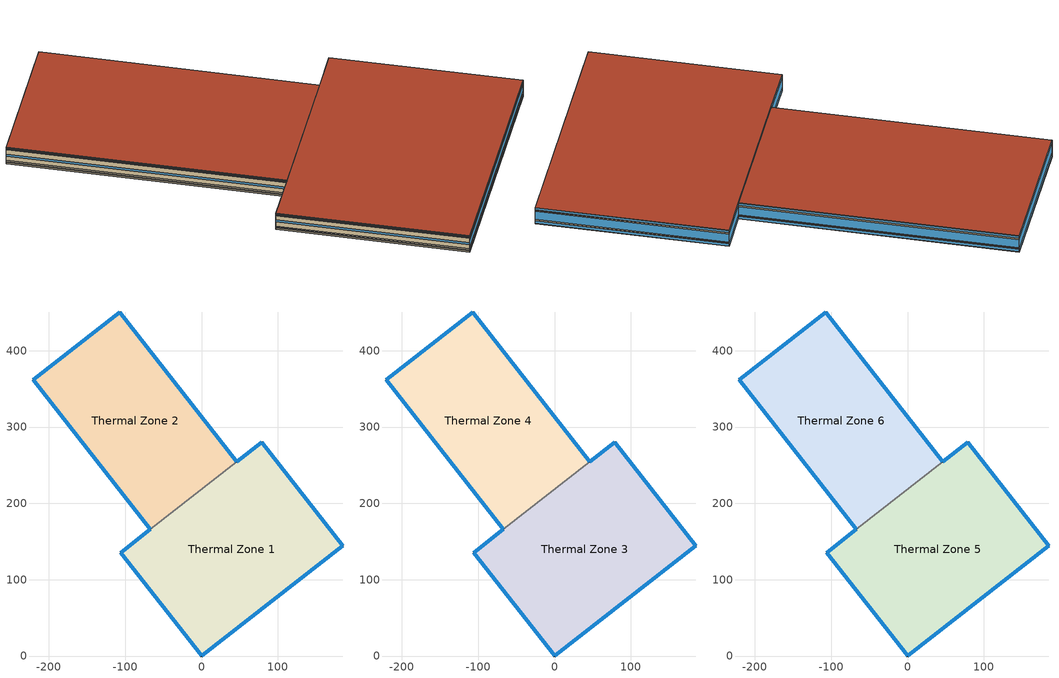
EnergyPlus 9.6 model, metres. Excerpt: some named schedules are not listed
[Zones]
Thermal Zone 1
 floor ground (ExtSlabCarpet): 0,0 -105.85,135.48 -67.05,165.8 46.39,254.42 79.08,279.97 184.93,144.48 z0
 wall outside (Ext Wall): -67.05,165.8 -105.85,135.48 0,0 184.93,144.48 79.08,279.97 46.39,254.42 z0:3.34
 wall to Thermal Zone 2 (Interior Wall): 46.39,254.42 -67.05,165.8 z0:3.34
 window (Ext Window): 184.92,144.49 79.09,279.96 z0.38:2.96; -67.06,165.79 -105.84,135.49 / 79.07,279.96 46.39,254.43 z0.42:2.92; 0.01,0.01 184.92,144.48 z0.9:2.44; -105.84,135.47 -0.01,0.01 z1.34:2
Thermal Zone 2
 floor ground (ExtSlabCarpet): -67.05,165.8 -220.37,362.04 -106.94,450.67 46.39,254.42 z0
 wall outside (Ext Wall): 46.39,254.42 -106.94,450.67 -220.37,362.04 -67.05,165.8 z0:3.34
 window (Ext Window): 46.38,254.43 -106.93,450.66 z0.38:2.96; -106.95,450.66 -220.37,362.05 z0.42:2.92; -220.37,362.04 -67.06,165.81 z1.34:2
Thermal Zone 3
 floor to Thermal Zone 1 (Interior Floor): 0,0 -105.85,135.48 -67.05,165.8 46.39,254.42 79.08,279.97 184.93,144.48 z3.34
 wall outside (Ext Wall): -67.05,165.8 -105.85,135.48 0,0 184.93,144.48 79.08,279.97 46.39,254.42 z3.34:14.61
 wall to Thermal Zone 4 (Interior Wall): 46.39,254.42 -67.05,165.8 z3.34:14.61
 window (Ext Window): 184.92,144.49 79.09,279.96 z4.64:13.31; -67.06,165.79 -105.84,135.49 / 79.07,279.96 46.39,254.43 z4.75:13.2; 0.01,0.01 184.92,144.48 z6.38:11.57; -105.84,135.47 -0.01,0.01 z7.85:10.1
Thermal Zone 4
 floor to Thermal Zone 2 (Interior Floor): -67.05,165.8 -220.37,362.04 -106.94,450.67 46.39,254.42 z3.34
 wall outside (Ext Wall): 46.39,254.42 -106.94,450.67 -220.37,362.04 -67.05,165.8 z3.34:14.61
 window (Ext Window): 46.38,254.43 -106.93,450.66 z4.64:13.31; -106.95,450.66 -220.37,362.05 z4.75:13.2; -220.37,362.04 -67.06,165.81 z7.85:10.1
Thermal Zone 5
 floor to Thermal Zone 3 (Interior Floor): 0,0 -105.85,135.48 -67.05,165.8 46.39,254.42 79.08,279.97 184.93,144.48 z14.61
 wall outside (Ext Wall): -67.05,165.8 -105.85,135.48 0,0 184.93,144.48 79.08,279.97 46.39,254.42 z14.61:17.33
 wall to Thermal Zone 6 (Interior Wall): 46.39,254.42 -67.05,165.8 z14.61:17.33
 window (Ext Window): 184.92,144.49 79.09,279.96 z14.92:17.02; -67.06,165.79 -105.84,135.49 / 79.07,279.96 46.39,254.43 z14.95:16.99; 0.01,0.01 184.92,144.48 z15.34:16.6; -105.84,135.47 -0.01,0.01 z15.7:16.24
 roof outside (Ext Roof): 184.93,144.48 79.08,279.97 46.39,254.42 -67.05,165.8 -105.85,135.48 0,0 z17.33
Thermal Zone 6
 floor to Thermal Zone 4 (Interior Floor): -67.05,165.8 -220.37,362.04 -106.94,450.67 46.39,254.42 z14.61
 wall outside (Ext Wall): 46.39,254.42 -106.94,450.67 -220.37,362.04 -67.05,165.8 z14.61:17.33
 window (Ext Window): 46.38,254.43 -106.93,450.66 z14.92:17.02; -106.95,450.66 -220.37,362.05 z14.95:16.99; -220.37,362.04 -67.06,165.81 z15.7:16.24
 roof outside (Ext Roof): 46.39,254.42 -106.94,450.67 -220.37,362.04 -67.05,165.8 z17.33
[Building]
Building 1: North Axis {deg}=-0
[Site:Location]
Washington Dc Dulles IntL Ar: Latitude {deg}=38.98; Longitude {deg}=-77.47; Time Zone {hr}=-5; Elevation {m}=82
[SizingPeriod:DesignDay] Month=7; Day of Month=21; Day Type=SummerDesignDay; Daily Dry-Bulb Temperature Range {deltaC}=14.4; Dry-Bulb Temperature Range Modifier Type=DefaultMultipliers; Barometric Pressure {Pa}=86790; Wind Speed {m/s}=5; Wind Direction {deg}=340; Rain Indicator=No; Snow Indicator=No; Daylight Saving Time Indicator=No; Solar Model Indicator=ASHRAETau; ASHRAE Clear Sky Optical Depth for Beam Irradiance (taub)=0.339; ASHRAE Clear Sky Optical Depth for Diffuse Irradiance (taud)=2.366; Begin Environment Reset Mode=FullResetAtBeginEnvironment
Name | Maximum Dry-Bulb Temperature {C} | Humidity Condition Type | Wetbulb or DewPoint at Maximum Dry-Bulb {C} | Enthalpy at Maximum Dry-Bulb {J/kg}
SALT-LAKE-CITY-IAP Ann Clg .4% Condns DB=>MWB | 36.5 | Wetbulb | 17.1
SALT-LAKE-CITY-IAP Ann Clg .4% Condns DP=>MDB | 22.5 | Dewpoint | 15.6
SALT-LAKE-CITY-IAP Ann Clg .4% Condns Enth=>MDB | 30.8 | Enthalpy |  | 59300
SALT-LAKE-CITY-IAP Ann Clg .4% Condns WB=>MDB | 31.2 | Wetbulb | 19
[Material] Thermal Absorptance=0.9
Name | Roughness | Thickness m | Conductivity W/m-K | Density kg/m3 | Specific Heat J/kg-K | Solar Absorptance | Visible Absorptance
wall concrete | MediumRough | 0.398 | 0.5 | 2243 | 837 | 0.65 | 0.65
roof concrete | MediumRough | 0.401 | 0.5 | 2243 | 837 | 0.65 | 0.65
Wall Insulation [37] | MediumRough | 0.0681 | 0.0432 | 91 | 837 | 0.5 | 0.5
Roof Insulation [25] | MediumRough | 0.263 | 0.049 | 265 | 836.8 | 0.7 | 0.7
F16 Acoustic tile | MediumSmooth | 0.0191 | 0.06 | 368 | 590 | 0.3 | 0.3
M11 100mm lightweight concrete | MediumRough | 0.1016 | 0.53 | 1280 | 840 | 0.5 | 0.5
MAT-CC05 4 HW CONCRETE | Rough | 0.1016 | 1.311 | 2240 | 836.8 | 0.85 | 0.85
G01a 19mm gypsum board | MediumSmooth | 0.019 | 0.16 | 800 | 1090 | 0.4 | 0.4
[Material:AirGap]
Name | Thermal Resistance m2-K/W
F04 Wall air space resistance | 0.15
F05 Ceiling air space resistance | 0.18
[Material:NoMass]
CP02 CARPET PAD: Roughness=Smooth; Thermal Resistance m2-K/W=0.1; Thermal Absorptance=0.9; Solar Absorptance=0.8; Visible Absorptance=0.8
[WindowMaterial:SimpleGlazingSystem]
Window Material Simple Glazing System: U-Factor W/m2-K=1.51; Solar Heat Gain Coefficient=0.25
[Construction]
Ext Roof: roof concrete, Roof Insulation [25]
Ext Wall: wall concrete, Wall Insulation [37]
Ext Window: Window Material Simple Glazing System
ExtSlabCarpet: MAT-CC05 4 HW CONCRETE, CP02 CARPET PAD
Interior Floor: F16 Acoustic tile, F05 Ceiling air space resistance, M11 100mm lightweight concrete
Interior Wall: G01a 19mm gypsum board, F04 Wall air space resistance, G01a 19mm gypsum board
[Zone]
Thermal Zone 1; Thermal Zone 2: 322, 0, 0, 0, , 1, , , , , , Yes
Thermal Zone 3; Thermal Zone 4: 322, 0, 0, 3.34, , 1, , , , , , Yes
Thermal Zone 5; Thermal Zone 6: 322, 0, 0, 14.61, , 1, , , , , , Yes
[ZoneTerminalUnitList]
VRF System Terminal List: VRF Zone Terminal 1, VRF Zone Terminal 2, VRF Zone Terminal 3, VRF Zone Terminal 4, VRF Zone Terminal 5, VRF Zone Terminal 6
[ZoneControl:Thermostat] Temperature Difference Between Cutout And Setpoint deltaC=0
Name | Zone or ZoneList | Control Type Schedule | Control 1
Thermal Zone 1 Thermostat | Thermal Zone 1 | Thermal Zone 1 Thermostat Schedule | Thermostat Setpoint Dual Setpoint 1
Thermal Zone 2 Thermostat | Thermal Zone 2 | Thermal Zone 2 Thermostat Schedule | Thermostat Setpoint Dual Setpoint 2
Thermal Zone 3 Thermostat | Thermal Zone 3 | Thermal Zone 3 Thermostat Schedule | Thermostat Setpoint Dual Setpoint 3
Thermal Zone 4 Thermostat | Thermal Zone 4 | Thermal Zone 4 Thermostat Schedule | Thermostat Setpoint Dual Setpoint 4
Thermal Zone 5 Thermostat | Thermal Zone 5 | Thermal Zone 5 Thermostat Schedule | Thermostat Setpoint Dual Setpoint 5
Thermal Zone 6 Thermostat | Thermal Zone 6 | Thermal Zone 6 Thermostat Schedule | Thermostat Setpoint Dual Setpoint 6
[ThermostatSetpoint:DualSetpoint]
Name | Heating Setpoint Temperature Schedule | Cooling Setpoint Temperature Schedule
Thermostat Setpoint Dual Setpoint 1 | HtgSetp 1 | ClgSetp 1
Thermostat Setpoint Dual Setpoint 2 | HtgSetp 2 | ClgSetp 2
Thermostat Setpoint Dual Setpoint 3 | HtgSetp 3 | ClgSetp 3
Thermostat Setpoint Dual Setpoint 4 | HtgSetp 4 | ClgSetp 4
Thermostat Setpoint Dual Setpoint 5 | HtgSetp 5 | ClgSetp 5
Thermostat Setpoint Dual Setpoint 6 | HtgSetp 6 | ClgSetp 6
[ZoneHVAC:TerminalUnit:VariableRefrigerantFlow] Terminal Unit Availability Schedule=Always On Discrete hvac_library; Cooling Supply Air Flow Rate m3/s=Autosize; No Cooling Supply Air Flow Rate m3/s=Autosize; Heating Supply Air Flow Rate m3/s=Autosize; No Heating Supply Air Flow Rate m3/s=Autosize; Cooling Outdoor Air Flow Rate m3/s=Autosize; Heating Outdoor Air Flow Rate m3/s=Autosize; No Load Outdoor Air Flow Rate m3/s=Autosize; Supply Air Fan Operating Mode Schedule=Always On Discrete hvac_library; Supply Air Fan Placement=DrawThrough; Zone Terminal Unit On Parasitic Electric Energy Use W=30; Zone Terminal Unit Off Parasitic Electric Energy Use W=20; Rated Heating Capacity Sizing Ratio W/W=1; Maximum Outdoor Dry-Bulb Temperature for Supplemental Heater Operation C=6.58437e-312
Name | Supply Air Fan Object | Outside Air Mixer Object | Cooling Coil Object | Heating Coil Object
VRF Zone Terminal 1 | VRF Zone Terminal Fan 1 | VRF Zone Terminal 1 OA Mixer | VRF Zone Terminal Cooling Coil 1 | VRF Zone Terminal Heating Coil 1
VRF Zone Terminal 2 | VRF Zone Terminal Fan 2 | VRF Zone Terminal 2 OA Mixer | VRF Zone Terminal Cooling Coil 2 | VRF Zone Terminal Heating Coil 2
VRF Zone Terminal 3 | VRF Zone Terminal Fan 3 | VRF Zone Terminal 3 OA Mixer | VRF Zone Terminal Cooling Coil 3 | VRF Zone Terminal Heating Coil 3
VRF Zone Terminal 4 | VRF Zone Terminal Fan 4 | VRF Zone Terminal 4 OA Mixer | VRF Zone Terminal Cooling Coil 4 | VRF Zone Terminal Heating Coil 4
VRF Zone Terminal 5 | VRF Zone Terminal Fan 5 | VRF Zone Terminal 5 OA Mixer | VRF Zone Terminal Cooling Coil 5 | VRF Zone Terminal Heating Coil 5
VRF Zone Terminal 6 | VRF Zone Terminal Fan 6 | VRF Zone Terminal 6 OA Mixer | VRF Zone Terminal Cooling Coil 6 | VRF Zone Terminal Heating Coil 6
[Coil:Cooling:DX:VariableRefrigerantFlow] Availability Schedule=Always On Discrete hvac_library; Gross Rated Total Cooling Capacity W=Autosize; Gross Rated Sensible Heat Ratio=Autosize; Rated Air Flow Rate m3/s=Autosize; Cooling Capacity Ratio Modifier Function of Temperature Curve=VRFTUCoolCapFT; Cooling Capacity Modifier Curve Function of Flow Fraction=VRFACCoolCapFFF
VRF Zone Terminal Cooling Coil 1; VRF Zone Terminal Cooling Coil 2; VRF Zone Terminal Cooling Coil 3; VRF Zone Terminal Cooling Coil 4; VRF Zone Terminal Cooling Coil 5; VRF Zone Terminal Cooling Coil 6
[Coil:Heating:DX:VariableRefrigerantFlow] Availability Schedule=Always On Discrete hvac_library; Gross Rated Heating Capacity W=Autosize; Rated Air Flow Rate m3/s=Autosize; Heating Capacity Ratio Modifier Function of Temperature Curve=Coil Heating DX Variable Refrigerant Flow 1 VRFTUHeatCAPFT; Heating Capacity Modifier Function of Flow Fraction Curve=Coil Heating DX Variable Refrigerant Flow 1 VRFACCoolCapFFF
VRF Zone Terminal Heating Coil 1; VRF Zone Terminal Heating Coil 2; VRF Zone Terminal Heating Coil 3; VRF Zone Terminal Heating Coil 4; VRF Zone Terminal Heating Coil 5; VRF Zone Terminal Heating Coil 6
[Fan:OnOff] Availability Schedule=Always On Discrete hvac_library; Fan Total Efficiency=0.78; Pressure Rise Pa=1886; Maximum Flow Rate m3/s=Autosize; Motor Efficiency=0.8; Motor In Airstream Fraction=1; Fan Power Ratio Function of Speed Ratio Curve=Fan On Off Power Curve 19; Fan Efficiency Ratio Function of Speed Ratio Curve=Fan On Off Efficiency Curve 6
VRF Zone Terminal Fan 1; VRF Zone Terminal Fan 2; VRF Zone Terminal Fan 3; VRF Zone Terminal Fan 4; VRF Zone Terminal Fan 5; VRF Zone Terminal Fan 6
[Zone equipment]
Thermal Zone 1: VRF Zone Terminal 1
Thermal Zone 2: VRF Zone Terminal 2
Thermal Zone 3: VRF Zone Terminal 3
Thermal Zone 4: VRF Zone Terminal 4
Thermal Zone 5: VRF Zone Terminal 5
Thermal Zone 6: VRF Zone Terminal 6
[Sizing:Zone] Zone Cooling Design Supply Air Temperature Input Method=SupplyAirTemperature; Zone Cooling Design Supply Air Temperature C=13.8; Zone Cooling Design Supply Air Temperature Difference deltaC=11.11; Zone Heating Design Supply Air Temperature Input Method=SupplyAirTemperature; Zone Heating Design Supply Air Temperature C=47.1; Zone Heating Design Supply Air Temperature Difference deltaC=11.11; Zone Cooling Design Supply Air Humidity Ratio kgWater/kgDryAir=0.0085; Zone Heating Design Supply Air Humidity Ratio kgWater/kgDryAir=0.008; Cooling Design Air Flow Method=DesignDay; Cooling Design Air Flow Rate m3/s=0; Cooling Minimum Air Flow per Zone Floor Area m3/s-m2=0.000762; Cooling Minimum Air Flow m3/s=0; Cooling Minimum Air Flow Fraction=0; Heating Design Air Flow Method=DesignDay; Heating Design Air Flow Rate m3/s=0; Heating Maximum Air Flow per Zone Floor Area m3/s-m2=0.002032; Heating Maximum Air Flow m3/s=0.141576; Heating Maximum Air Flow Fraction=0.3; Account for Dedicated Outdoor Air System=No
Name | Design Specification Outdoor Air Object
Thermal Zone 1 | Ventilation 1
Thermal Zone 2 | Ventilation 2
Thermal Zone 3 | Ventilation 3
Thermal Zone 4 | Ventilation 4
Thermal Zone 5 | Ventilation 5
Thermal Zone 6 | Ventilation 6
[DesignSpecification:OutdoorAir] Outdoor Air Method=Sum; Outdoor Air Flow per Person m3/s-person=0; Outdoor Air Flow per Zone Floor Area m3/s-m2=0; Outdoor Air Flow per Zone m3/s=0; Outdoor Air Flow Air Changes per Hour 1/hr=2.56
Ventilation 1; Ventilation 2; Ventilation 3; Ventilation 4; Ventilation 5; Ventilation 6
[AirConditioner:VariableRefrigerantFlow]
Heat Pump=VRF System; Availability Schedule=Always On Discrete hvac_library; Gross Rated Total Cooling Capacity W=26976; Gross Rated Cooling COP W/W=4.23; Minimum Condenser Inlet Node Temperature in Cooling Mode C=-5; Maximum Condenser Inlet Node Temperature in Cooling Mode C=43; Cooling Capacity Ratio Modifier Function of Low Temperature Curve=VRF System VRFCoolCapFT 1; Cooling Capacity Ratio Boundary Curve=VRF System VRFCoolCapFTBoundary 1; Cooling Capacity Ratio Modifier Function of High Temperature Curve=VRF System VRFCoolCapFTHi 1; Cooling Energy Input Ratio Modifier Function of Low Temperature Curve=VRF System VRFCoolEIRFT 1; Cooling Energy Input Ratio Boundary Curve=VRF System VRFCoolEIRFTBoundary 1; Cooling Energy Input Ratio Modifier Function of High Temperature Curve=VRF System VRFCoolEIRFTHi 1; Cooling Energy Input Ratio Modifier Function of Low Part-Load Ratio Curve=VRF System CoolingEIRLowPLR 1; Cooling Energy Input Ratio Modifier Function of High Part-Load Ratio Curve=VRF System CoolingEIRHiPLR 1; Cooling Combination Ratio Correction Factor Curve=VRF System CoolingCombRatio 1; Cooling Part-Load Fraction Correlation Curve=VRF System VRFCPLFFPLR 1; Gross Rated Heating Capacity W=28118; Rated Heating Capacity Sizing Ratio W/W=1; Gross Rated Heating COP W/W=4.95; Minimum Condenser Inlet Node Temperature in Heating Mode C=-20; Maximum Condenser Inlet Node Temperature in Heating Mode C=30; Heating Capacity Ratio Modifier Function of Low Temperature Curve=VRF System VRFHeatCapFT 1; Heating Capacity Ratio Boundary Curve=VRF System VRFHeatCapFTBoundary 1; Heating Capacity Ratio Modifier Function of High Temperature Curve=VRF System VRFHeatCapFTHi 1; Heating Energy Input Ratio Modifier Function of Low Temperature Curve=VRF System VRFHeatEIRFT 1; Heating Energy Input Ratio Boundary Curve=VRF System VRFHeatEIRFTBoundary 1; Heating Energy Input Ratio Modifier Function of High Temperature Curve=VRF System VRFHeatEIRFTHi 1; Heating Performance Curve Outdoor Temperature Type=WetBulbTemperature; Heating Energy Input Ratio Modifier Function of Low Part-Load Ratio Curve=VRF System HeatingEIRLowPLR 1; Heating Energy Input Ratio Modifier Function of High Part-Load Ratio Curve=VRF System HeatingEIRHiPLR 1; Heating Combination Ratio Correction Factor Curve=VRF System HeatingCombRatio 1; Heating Part-Load Fraction Correlation Curve=VRF System VRFCPLFFPLR 2; Minimum Heat Pump Part-Load Ratio dimensionless=0.5; Master Thermostat Priority Control Type=LoadPriority; Zone Terminal Unit List=VRF System Terminal List; Heat Pump Waste Heat Recovery=No; Equivalent Piping Length used for Piping Correction Factor in Cooling Mode m=30; Vertical Height used for Piping Correction Factor m=10; Piping Correction Factor for Length in Cooling Mode Curve=VRF System CoolingLengthCorrectionFactor 1; Piping Correction Factor for Height in Cooling Mode Coefficient 1/m=-0.000386; Equivalent Piping Length used for Piping Correction Factor in Heating Mode m=30; Piping Correction Factor for Length in Heating Mode Curve=VRF System HeatingLengthCorrectionFactor 1; Piping Correction Factor for Height in Heating Mode Coefficient 1/m=0; Crankcase Heater Power per Compressor W=15; Number of Compressors dimensionless=3; Ratio of Compressor Size to Total Compressor Capacity W/W=0.33; Maximum Outdoor Dry-Bulb Temperature for Crankcase Heater C=7; Defrost Strategy=Resistive; Defrost Control=Timed; Defrost Time Period Fraction dimensionless=0.058333; Resistive Defrost Heater Capacity W=1e-07; Maximum Outdoor Dry-bulb Temperature for Defrost Operation C=7; Condenser Type=AirCooled; Water Condenser Volume Flow Rate m3/s=Autosize; Evaporative Condenser Effectiveness dimensionless=0.9; Evaporative Condenser Air Flow Rate m3/s=Autosize; Evaporative Condenser Pump Rated Power Consumption W=Autosize; Basin Heater Capacity W/K=0; Basin Heater Setpoint Temperature C=2; Fuel Type=Electricity; Minimum Condenser Inlet Node Temperature in Heat Recovery Mode C=0; Maximum Condenser Inlet Node Temperature in Heat Recovery Mode C=30; Heat Recovery Cooling Capacity Modifier Curve=VRF System Heat Recovery Cooling Cap Modifier 1; Initial Heat Recovery Cooling Capacity Fraction W/W=1; Heat Recovery Cooling Capacity Time Constant hr=0.083; Heat Recovery Cooling Energy Modifier Curve=VRF System Heat Recovery Cooling Energy Modifier 1; Initial Heat Recovery Cooling Energy Fraction W/W=1; Heat Recovery Cooling Energy Time Constant hr=0; Heat Recovery Heating Capacity Modifier Curve=VRF System Heat Recovery Heating Cap Modifier 1; Initial Heat Recovery Heating Capacity Fraction W/W=0.5; Heat Recovery Heating Capacity Time Constant hr=0.083; Heat Recovery Heating Energy Modifier Curve=VRF System Heat Recovery Heating Energy Modifier 1; Initial Heat Recovery Heating Energy Fraction W/W=0.5; Heat Recovery Heating Energy Time Constant hr=0
[Schedule:Week:Daily]
HtgSetp 1 Week Rule - Jan1-Dec31: HtgSetp Default Schedule 1, HtgSetp Default Schedule 1, HtgSetp Default Schedule 1, HtgSetp Default Schedule 1, HtgSetp Default Schedule 1, HtgSetp Default Schedule 1, HtgSetp Default Schedule 1, HtgSetp Default Schedule 1, HtgSetp Summer Design Day 1, HtgSetp Winter Design Day 1, HtgSetp Default Schedule 1, HtgSetp Default Schedule 1
ClgSetp 1 Week Rule - Jan1-Dec31: ClgSetp Default Schedule 1, ClgSetp Default Schedule 1, ClgSetp Default Schedule 1, ClgSetp Default Schedule 1, ClgSetp Default Schedule 1, ClgSetp Default Schedule 1, ClgSetp Default Schedule 1, ClgSetp Default Schedule 1, ClgSetp Summer Design Day 1, ClgSetp Winter Design Day 1, ClgSetp Default Schedule 1, ClgSetp Default Schedule 1
[Schedule:Year]
HtgSetp 1: HtgSetp 1 Week Rule - Jan1-Dec31, 1, 1, 12, 31
ClgSetp 1: ClgSetp 1 Week Rule - Jan1-Dec31, 1, 1, 12, 31
HtgSetp 2: HtgSetp 2 Week Rule - Jan1-Dec31, 1, 1, 12, 31
ClgSetp 2: ClgSetp 2 Week Rule - Jan1-Dec31, 1, 1, 12, 31
HtgSetp 3: HtgSetp 3 Week Rule - Jan1-Dec31, 1, 1, 12, 31
ClgSetp 3: ClgSetp 3 Week Rule - Jan1-Dec31, 1, 1, 12, 31
HtgSetp 4: HtgSetp 4 Week Rule - Jan1-Dec31, 1, 1, 12, 31
ClgSetp 4: ClgSetp 4 Week Rule - Jan1-Dec31, 1, 1, 12, 31
HtgSetp 5: HtgSetp 5 Week Rule - Jan1-Dec31, 1, 1, 12, 31
ClgSetp 5: ClgSetp 5 Week Rule - Jan1-Dec31, 1, 1, 12, 31
HtgSetp 6: HtgSetp 6 Week Rule - Jan1-Dec31, 1, 1, 12, 31
ClgSetp 6: ClgSetp 6 Week Rule - Jan1-Dec31, 1, 1, 12, 31
[Schedule:Compact]
Thermal Zone 1 Thermostat Schedule; Thermal Zone 2 Thermostat Schedule; Thermal Zone 3 Thermostat Schedule; Thermal Zone 4 Thermostat Schedule; Thermal Zone 5 Thermostat Schedule; Thermal Zone 6 Thermostat Schedule: Through: 12/31, For: AllDays, Until: 24:00, 4
[Curve:Biquadratic] Output Unit Type=Dimensionless
Name | Coefficient1 Constant | Coefficient2 x | Coefficient3 x**2 | Coefficient4 y | Coefficient5 y**2 | Coefficient6 x*y | Minimum Value of x | Maximum Value of x | Minimum Value of y | Maximum Value of y | Input Unit Type for X | Input Unit Type for Y | Minimum Curve Output | Maximum Curve Output
VRF System VRFCoolCapFT 1 | 0.576883 | 0.017448 | 0.000583269 | -1.76324e-06 | -7.474e-09 | -1.30413e-07 | 15 | 24 | -5 | 23 | Temperature | Temperature
VRF System VRFCoolCapFTHi 1 | 0.686736 | 0.0207631 | 0.0005447 | -0.0016218 | -4.259e-07 | -0.0003392 | 15 | 24 | 16 | 43 | Temperature | Temperature
VRF System VRFCoolEIRFT 1 | 0.989011 | -0.0234797 | 0.000199711 | 0.00596834 | -1.0289e-07 | -0.00015686 | 15 | 24 | -5 | 23 | Temperature | Temperature
VRF System VRFCoolEIRFTHi 1 | -1.43951 | 0.161985 | -0.00349118 | 0.0269443 | 0.000134616 | -0.000671494 | 15 | 23.9 | 16.8 | 43.3 | Temperature | Temperature
VRF System VRFHeatCapFT 1 | 1.01209 | -0.00124676 | -0.000127185 | 0.0267564 | -4.986e-07 | -0.000263524 | 21.1 | 27.2 | -20 | 3.33 | Temperature | Temperature
VRF System VRFHeatCapFTHi 1 | 2.58599 | -0.0953227 | 0.000955329 | 0 | 0 | 0 | 21.1 | 27.2 | -9.44 | 15 | Temperature | Temperature
VRF System VRFHeatEIRFT 1 | 0.722429 | 0.00345666 | 0.000650703 | -0.00264354 | 0.00124648 | -0.000100916 | 21.1 | 27.2 | -20 | 3.33 | Temperature | Temperature
VRF System VRFHeatEIRFTHi 1 | 1.38857 | -0.0229771 | 0.000537274 | -0.0273937 | 0.000403043 | -5.9786e-05 | 21.1 | 27.2 | 0 | 1 | Temperature | Temperature
VRF System CoolingLengthCorrectionFactor 1 | 2.03882 | -0.00242606 | 3.5512e-06 | -1.68581 | 0.668703 | -4.5706e-05 | 7.62 | 182.88 | 0.8 | 1.5 | Temperature | Temperature
VRF System HeatingLengthCorrectionFactor 1 | 1 | 0 | 0 | 0 | 0 | 0 | 0 | 1 | 0 | 1 | Dimensionless | Dimensionless
VRF System Heat Recovery Cooling Cap Modifier 1; VRF System Heat Recovery Heating Cap Modifier 1 | 0.9 | 0 | 0 | 0 | 0 | 0 | 0 | 1 | 0 | 1 | Dimensionless | Dimensionless
VRF System Heat Recovery Cooling Energy Modifier 1; VRF System Heat Recovery Heating Energy Modifier 1 | 1.1 | 0 | 0 | 0 | 0 | 0 | 0 | 1 | 0 | 1 | Dimensionless | Dimensionless
VRFTUCoolCapFT | 0.0585884 | 0.0587397 | -0.000210275 | 0.010937 | -0.000121955 | -0.000524662 | 15 | 23.89 | 20 | 43.33 | Temperature | Temperature | 0.8083 | 1.2583
Coil Heating DX Variable Refrigerant Flow 1 VRFTUHeatCAPFT | 0.375444 | 0.0668191 | -0.00194171 | 0.0442618 | -0.000400958 | -0.00148198 | 21.11 | 27.22 | -15 | 18.33 | Temperature | Temperature | 0.6074 | 1
[Curve:Cubic]
Name | Coefficient1 Constant | Coefficient2 x | Coefficient3 x**2 | Coefficient4 x**3 | Minimum Value of x | Maximum Value of x | Input Unit Type for X | Output Unit Type
VRF System VRFCoolCapFTBoundary 1 | 25.73 | -0.0315004 | -0.014166 | 0 | 11 | 30 | Temperature | Temperature
VRF System VRFCoolEIRFTBoundary 1 | 25.7347 | -0.0315004 | -0.014166 | 0 | 15 | 24 | Temperature | Temperature
VRF System CoolingEIRLowPLR 1 | 0.454123 | -0.172969 | 1.08287 | -0.361848 | 0.5 | 1 | Temperature | Temperature
VRF System CoolingEIRHiPLR 1; VRF System HeatingEIRHiPLR 1 | 1 | 0 | 0 | 0 | 1 | 1.5 | Dimensionless | Dimensionless
VRF System CoolingCombRatio 1 | 0.576593 | 0.634941 | -0.307609 | 0.0960753 | 1 | 1.5 | Dimensionless | Dimensionless
VRF System VRFCPLFFPLR 1; VRF System VRFCPLFFPLR 2 | 0.85 | 0.15 | 0 | 0 | 1 | 1 | Dimensionless | Dimensionless
VRF System VRFHeatCapFTBoundary 1; VRF System VRFHeatEIRFTBoundary 1 | 58.577 | -3.0255 | 0.0193 | 0 | 15 | 23.9 | Temperature | Temperature
VRF System HeatingEIRLowPLR 1 | 0.392474 | 0.0760164 | 0.698324 | -0.168841 | 0.5 | 1 | Dimensionless | Dimensionless
VRF System HeatingCombRatio 1 | 0.76672 | 0.26173 | -0.015911 | -0.0125388 | 1 | 1.5 | Dimensionless | Dimensionless
Fan On Off Efficiency Curve 6 | 1 | 0 | 0 | 0 | 0 | 1
[Curve:Quadratic] Coefficient1 Constant=0.8; Coefficient2 x=0.2; Coefficient3 x**2=0; Minimum Value of x=0.5; Maximum Value of x=1.5
VRFACCoolCapFFF; Coil Heating DX Variable Refrigerant Flow 1 VRFACCoolCapFFF
[Curve:Exponent]
Fan On Off Power Curve 19: Coefficient1 Constant=1; Coefficient2 Constant=0; Coefficient3 Constant=0; Minimum Value of x=0; Maximum Value of x=1
[Schedule:Constant]
Always On Discrete hvac_library: 1
